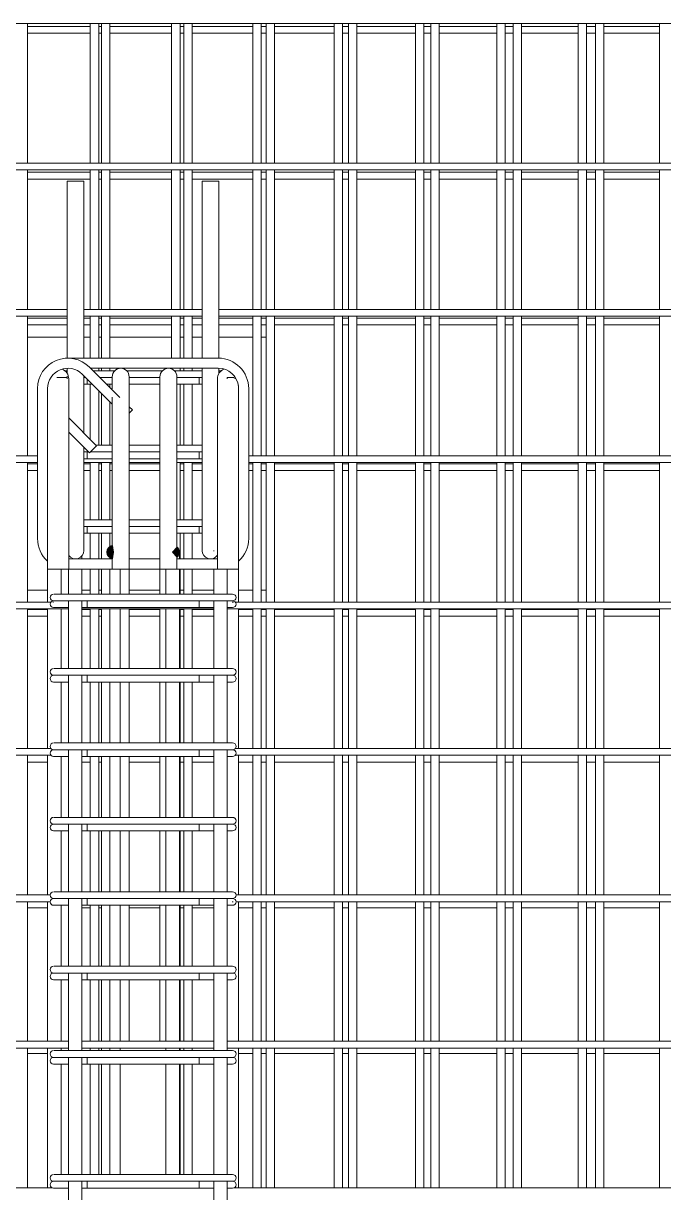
# Model space of a CAD drawing. Header units: millimetres. Extents: x 6744 to 22888, y -3063 to 10037.
# Drawn here: x 10723 to 11481, y 26 to 1412 of the extents above; entities that cross this region are included whole.
import ezdxf

# ---------------------------------------------------------------- set-up
doc = ezdxf.new("R2010")
doc.units = ezdxf.units.MM
doc.layers.add('S-BEAM', color=12, linetype='Continuous', lineweight=18)
doc.layers.add('S-RBAR', color=171, linetype='Continuous', lineweight=18)

msp = doc.modelspace()

# ---------------------------------------------------------------- hatches: boundary and pattern name
at = {"layer": 'S-RBAR'}
h = msp.add_hatch(color=256, dxfattribs=at)
edge = h.paths.add_edge_path()
edge.add_arc((10829.6414, 785), 8, 100.15789753, 180)
edge.add_line((10821.6414, 785), (10829.6414, 785))
edge.add_line((10829.6414, 785), (10828.23051, 792.8746))
for points in [[(10827.16927, 777.39155), (10828.14346, 777.70808), (10828.14346, 792.29192), (10827.16927, 792.60845), (10821.6414, 785)], [(10904.67397, 779.80661), (10906.18544, 780.29772), (10906.18544, 789.70228), (10904.67397, 790.19339)]]:
    msp.add_hatch(color=256, dxfattribs=at).paths.add_polyline_path(points)
h = msp.add_hatch(color=256, dxfattribs=at)
edge = h.paths.add_edge_path()
edge.add_arc((10899.71331, 785), 8, 311.83286747, 408.16713253)
edge.add_line((10905.04899, 790.96075), (10899.71331, 785))
edge.add_line((10899.71331, 785), (10905.04899, 779.03925))
h = msp.add_hatch(color=256, dxfattribs=at)
edge = h.paths.add_edge_path()
edge.add_arc((10829.6414, 785), 8, 180, 259.84210247)
edge.add_line((10828.23051, 777.1254), (10829.6414, 785))
edge.add_line((10829.6414, 785), (10821.6414, 785))

# ---------------------------------------------------------------- linework, layer by layer
at = {"layer": 'S-BEAM'}
for p, q in [((10727.84018, 1040), (10774.56745, 1040)), ((10794.56745, 1040), (10802.10097, 1040)), ((10812.10097, 1040), (10815.07791, 1040)), ((10825.38564, 1040), (10898.43713, 1040)), ((10908.43713, 1040), (10912.93109, 1040)), ((10922.93109, 1040), (10934.56745, 1040)), ((10954.56745, 1040), (10994.77329, 1040)), ((11004.77329, 1040), (11010.47655, 1040)), ((10751.5695, 740), (10727.84018, 740)), ((10802.10097, 740), (10792.22635, 740)), ((10815.07791, 740), (10812.10097, 740)), ((10884.67397, 740), (10848.14346, 740)), ((10912.93109, 740), (10908.43713, 740)), ((10948.44207, 740), (10922.93109, 740)), ((10994.77329, 740), (10977.78521, 740)), ((11010.47655, 740), (11004.77329, 740))]:
    msp.add_line(p, q, dxfattribs=at)
at = {"layer": 'S-RBAR'}
for p, q in [((10132.56745, 1411.9252), (12288.56745, 1411.9252)), ((10727.84018, 1246.36738), (10727.84018, 1411.9252)), ((10727.84018, 1408.23077), (10802.10097, 1408.23077)), ((10727.84018, 1400.23077), (10802.10097, 1400.23077)), ((10802.10097, 1246.36738), (10802.10097, 1411.9252)), ((10812.10097, 1246.36738), (10812.10097, 1411.9252)), ((10812.10097, 1408.23077), (10815.38564, 1408.23077)), ((10812.10097, 1400.23077), (10815.38564, 1400.23077)), ((10815.38564, 1246.36738), (10815.38564, 1411.9252)), ((10825.38564, 1246.36738), (10825.38564, 1411.9252)), ((10825.38564, 1408.23077), (10898.43713, 1408.23077)), ((10825.38564, 1400.23077), (10898.43713, 1400.23077)), ((10898.43713, 1246.36738), (10898.43713, 1411.9252)), ((10908.43713, 1246.36738), (10908.43713, 1411.9252)), ((10908.43713, 1408.23077), (10912.93109, 1408.23077)), ((10908.43713, 1400.23077), (10912.93109, 1400.23077)), ((10912.93109, 1246.36738), (10912.93109, 1411.9252)), ((10922.93109, 1246.36738), (10922.93109, 1411.9252)), ((10922.93109, 1408.23077), (10994.77329, 1408.23077)), ((10922.93109, 1400.23077), (10994.77329, 1400.23077)), ((10994.77329, 1246.36738), (10994.77329, 1411.9252)), ((11004.77329, 1246.36738), (11004.77329, 1411.9252)), ((11004.77329, 1408.23077), (11010.47655, 1408.23077)), ((11004.77329, 1400.23077), (11010.47655, 1400.23077)), ((11010.47655, 1246.36738), (11010.47655, 1411.9252)), ((11020.47655, 1246.36738), (11020.47655, 1411.9252)), ((11020.47655, 1408.23077), (11091.10945, 1408.23077)), ((11020.47655, 1400.23077), (11091.10945, 1400.23077)), ((11091.10945, 1246.36738), (11091.10945, 1411.9252)), ((11101.10945, 1246.36738), (11101.10945, 1411.9252)), ((11101.10945, 1408.23077), (11108.022, 1408.23077)), ((11101.10945, 1400.23077), (11108.022, 1400.23077)), ((11108.022, 1246.36738), (11108.022, 1411.9252)), ((11118.022, 1246.36738), (11118.022, 1411.9252)), ((11118.022, 1408.23077), (11187.44562, 1408.23077)), ((11118.022, 1400.23077), (11187.44562, 1400.23077)), ((11187.44562, 1246.36738), (11187.44562, 1411.9252)), ((11197.44562, 1246.36738), (11197.44562, 1411.9252)), ((11197.44562, 1408.23077), (11205.56745, 1408.23077)), ((11197.44562, 1400.23077), (11205.56745, 1400.23077)), ((11205.56745, 1246.36738), (11205.56745, 1411.9252)), ((11215.56745, 1246.36738), (11215.56745, 1411.9252)), ((11215.56745, 1408.23077), (11283.78178, 1408.23077)), ((11215.56745, 1400.23077), (11283.78178, 1400.23077)), ((11283.78178, 1246.36738), (11283.78178, 1411.9252)), ((11293.78178, 1246.36738), (11293.78178, 1411.9252)), ((11293.78178, 1408.23077), (11303.11291, 1408.23077)), ((11293.78178, 1400.23077), (11303.11291, 1400.23077)), ((11303.11291, 1246.36738), (11303.11291, 1411.9252)), ((11313.11291, 1246.36738), (11313.11291, 1411.9252)), ((11313.11291, 1408.23077), (11380.11794, 1408.23077)), ((11313.11291, 1400.23077), (11380.11794, 1400.23077)), ((11380.11794, 1246.36738), (11380.11794, 1411.9252)), ((11390.11794, 1246.36738), (11390.11794, 1411.9252)), ((11390.11794, 1408.23077), (11400.65836, 1408.23077)), ((11390.11794, 1400.23077), (11400.65836, 1400.23077)), ((11400.65836, 1246.36738), (11400.65836, 1411.9252)), ((11410.65836, 1246.36738), (11410.65836, 1411.9252)), ((11410.65836, 1408.23077), (11476.4541, 1408.23077)), ((11410.65836, 1400.23077), (11476.4541, 1400.23077)), ((11476.4541, 1246.36738), (11476.4541, 1411.9252)), ((10132.56745, 1246.36738), (12288.56745, 1246.36738)), ((10132.56745, 1238.36738), (12288.56745, 1238.36738)), ((10727.84018, 1072.80955), (10727.84018, 1238.36738)), ((10727.84018, 1235.40385), (10802.10097, 1235.40385)), ((10802.10097, 1072.80955), (10802.10097, 1238.36738)), ((10812.10097, 1072.80955), (10812.10097, 1238.36738)), ((10812.10097, 1235.40385), (10815.38564, 1235.40385)), ((10815.38564, 1072.80955), (10815.38564, 1238.36738)), ((10825.38564, 1072.80955), (10825.38564, 1238.36738)), ((10825.38564, 1235.40385), (10898.43713, 1235.40385)), ((10898.43713, 1072.80955), (10898.43713, 1238.36738)), ((10908.43713, 1072.80955), (10908.43713, 1238.36738)), ((10908.43713, 1235.40385), (10912.93109, 1235.40385)), ((10912.93109, 1072.80955), (10912.93109, 1238.36738)), ((10922.93109, 1072.80955), (10922.93109, 1238.36738)), ((10922.93109, 1235.40385), (10994.77329, 1235.40385)), ((10994.77329, 1072.80955), (10994.77329, 1238.36738)), ((11004.77329, 1072.80955), (11004.77329, 1238.36738)), ((11004.77329, 1235.40385), (11010.47655, 1235.40385)), ((11010.47655, 1072.80955), (11010.47655, 1238.36738)), ((11020.47655, 1072.80955), (11020.47655, 1238.36738)), ((11020.47655, 1235.40385), (11091.10945, 1235.40385)), ((11091.10945, 1072.80955), (11091.10945, 1238.36738)), ((11101.10945, 1072.80955), (11101.10945, 1238.36738)), ((11101.10945, 1235.40385), (11108.022, 1235.40385)), ((11108.022, 1072.80955), (11108.022, 1238.36738)), ((11118.022, 1072.80955), (11118.022, 1238.36738)), ((11118.022, 1235.40385), (11187.44562, 1235.40385)), ((11187.44562, 1072.80955), (11187.44562, 1238.36738)), ((11197.44562, 1072.80955), (11197.44562, 1238.36738)), ((11197.44562, 1235.40385), (11205.56745, 1235.40385)), ((11205.56745, 1072.80955), (11205.56745, 1238.36738)), ((11215.56745, 1072.80955), (11215.56745, 1238.36738)), ((11215.56745, 1235.40385), (11283.78178, 1235.40385)), ((11283.78178, 1072.80955), (11283.78178, 1238.36738)), ((11293.78178, 1072.80955), (11293.78178, 1238.36738)), ((11293.78178, 1235.40385), (11303.11291, 1235.40385)), ((11303.11291, 1072.80955), (11303.11291, 1238.36738)), ((11313.11291, 1072.80955), (11313.11291, 1238.36738)), ((11313.11291, 1235.40385), (11380.11794, 1235.40385)), ((11380.11794, 1072.80955), (11380.11794, 1238.36738)), ((11390.11794, 1072.80955), (11390.11794, 1238.36738)), ((11390.11794, 1235.40385), (11400.65836, 1235.40385)), ((11400.65836, 1072.80955), (11400.65836, 1238.36738)), ((11410.65836, 1072.80955), (11410.65836, 1238.36738)), ((11410.65836, 1235.40385), (11476.4541, 1235.40385)), ((11476.4541, 1072.80955), (11476.4541, 1238.36738)), ((10727.84018, 1227.40385), (10802.10097, 1227.40385)), ((10774.56745, 1225), (10774.56745, 1014.86808)), ((10774.56745, 1225), (10794.56745, 1225)), ((10794.56745, 1225), (10794.56745, 1015)), ((10812.10097, 1227.40385), (10815.38564, 1227.40385)), ((10825.38564, 1227.40385), (10898.43713, 1227.40385)), ((10908.43713, 1227.40385), (10912.93109, 1227.40385)), ((10922.93109, 1227.40385), (10994.77329, 1227.40385)), ((10934.56745, 1225), (10934.56745, 1015)), ((10934.56745, 1225), (10954.56745, 1225)), ((10954.56745, 1225), (10954.56745, 1014.89702)), ((11004.77329, 1227.40385), (11010.47655, 1227.40385)), ((11020.47655, 1227.40385), (11091.10945, 1227.40385)), ((11101.10945, 1227.40385), (11108.022, 1227.40385)), ((11118.022, 1227.40385), (11187.44562, 1227.40385)), ((11197.44562, 1227.40385), (11205.56745, 1227.40385)), ((11215.56745, 1227.40385), (11283.78178, 1227.40385)), ((11293.78178, 1227.40385), (11303.11291, 1227.40385)), ((11313.11291, 1227.40385), (11380.11794, 1227.40385)), ((11390.11794, 1227.40385), (11400.65836, 1227.40385)), ((11410.65836, 1227.40385), (11476.4541, 1227.40385)), ((10132.56745, 1072.80955), (10774.56745, 1072.80955)), ((10794.56745, 1072.80955), (10934.56745, 1072.80955)), ((10954.56745, 1072.80955), (12288.56745, 1072.80955)), ((10132.56745, 1064.80955), (10774.56745, 1064.80955)), ((10727.84018, 899.25173), (10727.84018, 1064.80955)), ((10727.84018, 1062.57692), (10774.56745, 1062.57692)), ((10727.84018, 1054.57692), (10774.56745, 1054.57692)), ((10794.56745, 1064.80955), (10934.56745, 1064.80955)), ((10794.56745, 1062.57692), (10802.10097, 1062.57692)), ((10794.56745, 1054.57692), (10802.10097, 1054.57692)), ((10802.10097, 1015), (10802.10097, 1064.80955)), ((10812.10097, 1015), (10812.10097, 1064.80955)), ((10812.10097, 1062.57692), (10815.07791, 1062.57692)), ((10812.10097, 1054.57692), (10815.07791, 1054.57692)), ((10815.38564, 1015), (10815.38564, 1064.80955)), ((10825.38564, 1015), (10825.38564, 1064.80955)), ((10825.38564, 1062.57692), (10898.43713, 1062.57692)), ((10825.38564, 1054.57692), (10898.43713, 1054.57692)), ((10898.43713, 1015), (10898.43713, 1064.80955)), ((10908.43713, 1015), (10908.43713, 1064.80955)), ((10908.43713, 1062.57692), (10912.93109, 1062.57692)), ((10908.43713, 1054.57692), (10912.93109, 1054.57692)), ((10912.93109, 1015), (10912.93109, 1064.80955)), ((10922.93109, 1015), (10922.93109, 1064.80955)), ((10922.93109, 1062.57692), (10934.56745, 1062.57692)), ((10922.93109, 1054.57692), (10934.56745, 1054.57692)), ((10954.56745, 1064.80955), (12288.56745, 1064.80955)), ((10954.56745, 1062.57692), (10994.77329, 1062.57692)), ((10954.56745, 1054.57692), (10994.77329, 1054.57692)), ((10994.77329, 899.25173), (10994.77329, 1064.80955)), ((11004.77329, 899.25173), (11004.77329, 1064.80955)), ((11004.77329, 1062.57692), (11010.47655, 1062.57692)), ((11004.77329, 1054.57692), (11010.47655, 1054.57692)), ((11010.47655, 899.25173), (11010.47655, 1064.80955)), ((11020.47655, 899.25173), (11020.47655, 1064.80955)), ((11020.47655, 1062.57692), (11091.10945, 1062.57692)), ((11020.47655, 1054.57692), (11091.10945, 1054.57692)), ((11091.10945, 899.25173), (11091.10945, 1064.80955)), ((11101.10945, 899.25173), (11101.10945, 1064.80955)), ((11101.10945, 1062.57692), (11108.022, 1062.57692)), ((11101.10945, 1054.57692), (11108.022, 1054.57692)), ((11108.022, 899.25173), (11108.022, 1064.80955)), ((11118.022, 899.25173), (11118.022, 1064.80955)), ((11118.022, 1062.57692), (11187.44562, 1062.57692)), ((11118.022, 1054.57692), (11187.44562, 1054.57692)), ((11187.44562, 899.25173), (11187.44562, 1064.80955)), ((11197.44562, 899.25173), (11197.44562, 1064.80955)), ((11197.44562, 1062.57692), (11205.56745, 1062.57692)), ((11197.44562, 1054.57692), (11205.56745, 1054.57692)), ((11205.56745, 899.25173), (11205.56745, 1064.80955)), ((11215.56745, 899.25173), (11215.56745, 1064.80955)), ((11215.56745, 1062.57692), (11283.78178, 1062.57692)), ((11215.56745, 1054.57692), (11283.78178, 1054.57692)), ((11283.78178, 899.25173), (11283.78178, 1064.80955)), ((11293.78178, 899.25173), (11293.78178, 1064.80955)), ((11293.78178, 1062.57692), (11303.11291, 1062.57692)), ((11293.78178, 1054.57692), (11303.11291, 1054.57692)), ((11303.11291, 899.25173), (11303.11291, 1064.80955)), ((11313.11291, 899.25173), (11313.11291, 1064.80955)), ((11313.11291, 1062.57692), (11380.11794, 1062.57692)), ((11313.11291, 1054.57692), (11380.11794, 1054.57692)), ((11380.11794, 899.25173), (11380.11794, 1064.80955)), ((11390.11794, 899.25173), (11390.11794, 1064.80955)), ((11390.11794, 1062.57692), (11400.65836, 1062.57692)), ((11390.11794, 1054.57692), (11400.65836, 1054.57692)), ((11400.65836, 899.25173), (11400.65836, 1064.80955)), ((11410.65836, 899.25173), (11410.65836, 1064.80955)), ((11410.65836, 1062.57692), (11476.4541, 1062.57692)), ((11410.65836, 1054.57692), (11476.4541, 1054.57692)), ((11476.4541, 899.25173), (11476.4541, 1064.80955)), ((10953.78521, 1015), (10775.5695, 1015)), ((10772.00023, 1000), (10774.49151, 1000)), ((10774.56745, 1002.29386), (10774.56745, 997.00119)), ((10837.08015, 968.40104), (10801.02534, 1004.45584)), ((10953.78521, 1003), (10802.48119, 1003)), ((10831.01786, 1000), (10805.48119, 1000)), ((10812.10097, 1000), (10812.10097, 1003)), ((10815.38564, 1000), (10815.38564, 1003)), ((10825.38564, 1000), (10825.38564, 1003)), ((10887.54837, 1000), (10845.26906, 1000)), ((10898.43713, 1002.29386), (10898.43713, 1003)), ((10934.56745, 1000), (10901.79957, 1000)), ((10908.43713, 1000), (10908.43713, 1003)), ((10912.93109, 1000), (10912.93109, 1003)), ((10922.93109, 1000), (10922.93109, 1003)), ((10934.56745, 1003), (10934.56745, 867)), ((10954.56745, 1002.89702), (10954.56745, 996.83253)), ((10954.9554, 1000), (10957.87282, 1000)), ((10762.60197, 992), (10763.30089, 992)), ((10763.19598, 992), (10765.77673, 992)), ((10765.6517, 992), (10774.40917, 992)), ((10774.56745, 993.52774), (10774.56745, 990.5)), ((10776.5695, 990.5), (10776.5695, 928)), ((10828.14346, 960.36716), (10792.54006, 995.97056)), ((10794.56745, 993.94317), (10794.56745, 926.06092)), ((10796.51062, 992), (10794.56745, 992)), ((10798.36849, 990.14214), (10798.36849, 984)), ((10828.14346, 992), (10813.48119, 992)), ((10828.14346, 993), (10828.14346, 978.59622)), ((10848.14346, 993), (10848.14346, 913)), ((10884.67397, 992), (10848.14346, 992)), ((10884.67397, 993), (10884.67397, 913)), ((10904.67397, 993), (10904.67397, 913)), ((10934.56745, 992), (10904.67397, 992)), ((10930.98622, 992), (10930.98622, 984)), ((10952.78521, 990.5), (10952.78521, 928)), ((10964.32743, 992), (10970.78521, 992)), ((10964.44207, 990.5), (10964.44207, 992)), ((10739.5695, 979), (10739.5695, 801)), ((10751.5695, 979), (10751.5695, 973.42732)), ((10751.5695, 973.74524), (10751.5695, 928)), ((10798.36849, 984), (10794.56745, 984)), ((10798.36849, 984), (10804.51062, 984)), ((10802.10097, 918.5274), (10802.10097, 984)), ((10812.10097, 911.75), (10812.10097, 976.40965)), ((10815.38564, 911.75), (10815.38564, 973.12499)), ((10821.48119, 984), (10828.14346, 984)), ((10825.38564, 980.09555), (10825.38564, 984)), ((10848.14346, 984), (10884.67397, 984)), ((10904.67397, 984), (10930.98622, 984)), ((10908.43713, 911.75), (10908.43713, 984)), ((10912.93109, 911.75), (10912.93109, 984)), ((10922.93109, 911.75), (10922.93109, 984)), ((10934.56745, 984), (10930.98622, 984)), ((10977.78521, 982.42697), (10977.78521, 928)), ((10989.78521, 801), (10989.78521, 979)), ((10825.38564, 911.75), (10825.38564, 963.12499)), ((10828.14346, 968.56048), (10828.14346, 913)), ((10851.93703, 953.54416), (10848.14346, 957.33773)), ((10776.5695, 944.05887), (10809.51062, 911.11775)), ((10851.93703, 953.54416), (10848.14346, 949.75059)), ((10751.5695, 765), (10751.5695, 928)), ((10776.5695, 765), (10776.5695, 928)), ((10776.5695, 927.08831), (10801.02534, 902.63247)), ((10952.78521, 765), (10952.78521, 928)), ((10977.78521, 765), (10977.78521, 928)), ((10794.56745, 909.09035), (10794.56745, 867)), ((10799.90781, 903.75), (10794.56745, 903.75)), ((10798.36849, 903.75), (10798.36849, 895.75)), ((10801.02534, 902.63247), (10809.51062, 911.11775)), ((10828.14346, 903.75), (10802.14287, 903.75)), ((10828.14346, 911.75), (10808.87837, 911.75)), ((10828.14346, 765), (10828.14346, 913)), ((10848.14346, 765), (10848.14346, 913)), ((10884.67397, 911.75), (10848.14346, 911.75)), ((10884.67397, 903.75), (10848.14346, 903.75)), ((10884.67397, 765), (10884.67397, 913)), ((10904.67397, 765), (10904.67397, 913)), ((10934.56745, 911.75), (10904.67397, 911.75)), ((10934.56745, 903.75), (10904.67397, 903.75)), ((10930.98622, 903.75), (10930.98622, 895.75)), ((10132.56745, 899.25173), (10739.5695, 899.25173)), ((10132.56745, 891.25173), (10739.5695, 891.25173)), ((10727.84018, 725.6939), (10727.84018, 891.25173)), ((10727.84018, 889.75), (10739.5695, 889.75)), ((10798.36849, 895.75), (10794.56745, 895.75)), ((10794.56745, 891.25173), (10828.14346, 891.25173)), ((10794.56745, 889.75), (10802.10097, 889.75)), ((10798.36849, 895.75), (10828.14346, 895.75)), ((10802.10097, 823.5), (10802.10097, 891.25173)), ((10812.10097, 823.5), (10812.10097, 891.25173)), ((10812.10097, 889.75), (10815.07791, 889.75)), ((10815.38564, 823.5), (10815.38564, 891.25173)), ((10825.38564, 823.5), (10825.38564, 891.25173)), ((10825.38564, 889.75), (10828.14346, 889.75)), ((10848.14346, 895.75), (10884.67397, 895.75)), ((10848.14346, 891.25173), (10884.67397, 891.25173)), ((10848.14346, 889.75), (10884.67397, 889.75)), ((10904.67397, 895.75), (10930.98622, 895.75)), ((10904.67397, 891.25173), (10934.56745, 891.25173)), ((10908.43713, 823.5), (10908.43713, 891.25173)), ((10908.43713, 889.75), (10912.93109, 889.75)), ((10912.93109, 823.5), (10912.93109, 891.25173)), ((10922.93109, 823.5), (10922.93109, 891.25173)), ((10922.93109, 889.75), (10934.56745, 889.75)), ((10934.56745, 895.75), (10930.98622, 895.75)), ((10989.78521, 899.25173), (12288.56745, 899.25173)), ((10989.78521, 891.25173), (12288.56745, 891.25173)), ((10989.78521, 889.75), (10994.77329, 889.75)), ((10994.77329, 725.6939), (10994.77329, 891.25173)), ((11004.77329, 725.6939), (11004.77329, 891.25173)), ((11004.77329, 889.75), (11010.47655, 889.75)), ((11010.47655, 725.6939), (11010.47655, 891.25173)), ((11020.47655, 725.6939), (11020.47655, 891.25173)), ((11020.47655, 889.75), (11091.10945, 889.75)), ((11091.10945, 725.6939), (11091.10945, 891.25173)), ((11101.10945, 725.6939), (11101.10945, 891.25173)), ((11101.10945, 889.75), (11108.022, 889.75)), ((11108.022, 725.6939), (11108.022, 891.25173)), ((11118.022, 725.6939), (11118.022, 891.25173)), ((11118.022, 889.75), (11187.44562, 889.75)), ((11187.44562, 725.6939), (11187.44562, 891.25173)), ((11197.44562, 725.6939), (11197.44562, 891.25173)), ((11197.44562, 889.75), (11205.56745, 889.75)), ((11205.56745, 725.6939), (11205.56745, 891.25173)), ((11215.56745, 725.6939), (11215.56745, 891.25173)), ((11215.56745, 889.75), (11283.78178, 889.75)), ((11283.78178, 725.6939), (11283.78178, 891.25173)), ((11293.78178, 725.6939), (11293.78178, 891.25173)), ((11293.78178, 889.75), (11303.11291, 889.75)), ((11303.11291, 725.6939), (11303.11291, 891.25173)), ((11313.11291, 725.6939), (11313.11291, 891.25173)), ((11313.11291, 889.75), (11380.11794, 889.75)), ((11380.11794, 725.6939), (11380.11794, 891.25173)), ((11390.11794, 725.6939), (11390.11794, 891.25173)), ((11390.11794, 889.75), (11400.65836, 889.75)), ((11400.65836, 725.6939), (11400.65836, 891.25173)), ((11410.65836, 725.6939), (11410.65836, 891.25173)), ((11410.65836, 889.75), (11476.4541, 889.75)), ((11476.4541, 725.6939), (11476.4541, 891.25173)), ((10727.84018, 881.75), (10739.5695, 881.75)), ((10794.56745, 881.75), (10802.10097, 881.75)), ((10812.10097, 881.75), (10815.07791, 881.75)), ((10825.38564, 881.75), (10828.14346, 881.75)), ((10848.14346, 881.75), (10884.67397, 881.75)), ((10908.43713, 881.75), (10912.93109, 881.75)), ((10922.93109, 881.75), (10934.56745, 881.75)), ((10989.78521, 881.75), (10994.77329, 881.75)), ((11004.77329, 881.75), (11010.47655, 881.75)), ((11020.47655, 881.75), (11091.10945, 881.75)), ((11101.10945, 881.75), (11108.022, 881.75)), ((11118.022, 881.75), (11187.44562, 881.75)), ((11197.44562, 881.75), (11205.56745, 881.75)), ((11215.56745, 881.75), (11283.78178, 881.75)), ((11293.78178, 881.75), (11303.11291, 881.75)), ((11313.11291, 881.75), (11380.11794, 881.75)), ((11390.11794, 881.75), (11400.65836, 881.75)), ((11410.65836, 881.75), (11476.4541, 881.75)), ((10794.56745, 787), (10794.56745, 867)), ((10934.56745, 787), (10934.56745, 867)), ((10828.14346, 823.5), (10794.56745, 823.5)), ((10884.67397, 823.5), (10848.14346, 823.5)), ((10934.56745, 823.5), (10904.67397, 823.5)), ((10828.14346, 815.5), (10794.56745, 815.5)), ((10798.36849, 807.5), (10794.56745, 807.5)), ((10798.36849, 815.5), (10798.36849, 807.5)), ((10798.36849, 807.5), (10828.14346, 807.5)), ((10802.10097, 777), (10802.10097, 807.5)), ((10812.10097, 777), (10812.10097, 807.5)), ((10815.38564, 777), (10815.38564, 807.5)), ((10825.38564, 777), (10825.38564, 807.5)), ((10884.67397, 815.5), (10848.14346, 815.5)), ((10848.14346, 807.5), (10884.67397, 807.5)), ((10934.56745, 815.5), (10904.67397, 815.5)), ((10904.67397, 807.5), (10930.98622, 807.5)), ((10908.43713, 777), (10908.43713, 807.5)), ((10912.93109, 777), (10912.93109, 807.5)), ((10922.93109, 777), (10922.93109, 807.5)), ((10930.98622, 815.5), (10930.98622, 807.5)), ((10934.56745, 807.5), (10930.98622, 807.5)), ((10827.16927, 792.60845), (10821.6414, 785)), ((10828.14346, 792.29192), (10827.16927, 792.60845)), ((10828.14346, 777.70808), (10828.14346, 792.29192)), ((10829.6414, 785), (10828.23051, 792.8746)), ((10905.04899, 790.96075), (10899.71331, 785)), ((10776.5695, 777), (10828.14346, 777)), ((10792.22635, 777), (10792.22635, 780.69501)), ((10821.6414, 785), (10827.16927, 777.39155)), ((10829.6414, 785), (10821.6414, 785)), ((10821.6414, 785), (10829.6414, 785)), ((10827.16927, 777.39155), (10828.14346, 777.70808)), ((10828.23051, 777.1254), (10829.6414, 785)), ((10848.14346, 777), (10884.67397, 777)), ((10899.71331, 785), (10905.04899, 779.03925)), ((10906.18544, 789.70228), (10904.67397, 790.19339)), ((10904.67397, 790.19339), (10904.67397, 779.80661)), ((10904.67397, 779.80661), (10906.18544, 780.29772)), ((10904.67397, 777), (10952.78521, 777)), ((10906.18544, 780.29772), (10906.18544, 789.70228)), ((10907.71331, 785), (10907.71331, 777.60044)), ((10948.44207, 786.19358), (10948.44207, 787)), ((10948.44207, 777), (10948.44207, 777.87359)), ((10776.5695, 765), (10751.5695, 765)), ((10751.5695, 765), (10751.5695, 745)), ((10767.5695, 765), (10767.5695, 745)), ((10776.22635, 735.25), (10776.22635, 765)), ((10776.5695, 765), (10828.14346, 765)), ((10792.22635, 735.25), (10792.22635, 765)), ((10802.10097, 735.25), (10802.10097, 765)), ((10812.10097, 735.25), (10812.10097, 765)), ((10815.38564, 735.25), (10815.38564, 765)), ((10825.38564, 735.25), (10825.38564, 765)), ((10848.14346, 765), (10828.14346, 765)), ((10837.6414, 765), (10837.6414, 745)), ((10848.14346, 765), (10848.14346, 735.25)), ((10848.14346, 765), (10884.67397, 765)), ((10904.67397, 765), (10884.67397, 765)), ((10884.67397, 765), (10884.67397, 735.25)), ((10891.71331, 765), (10891.71331, 745)), ((10904.67397, 765), (10952.78521, 765)), ((10907.71331, 765), (10907.71331, 745)), ((10908.43713, 735.25), (10908.43713, 765)), ((10912.93109, 735.25), (10912.93109, 765)), ((10922.93109, 735.25), (10922.93109, 765)), ((10948.44207, 735.25), (10948.44207, 765)), ((10977.78521, 765), (10952.78521, 765)), ((10964.44207, 735.25), (10964.44207, 765)), ((10977.78521, 765), (10977.78521, 745)), ((10751.5695, 745), (10751.5695, 725.6939)), ((10758.5695, 735.25), (10758.65293, 735.25)), ((10759.25098, 735.25), (10764.42736, 735.25)), ((10764.42736, 735.25), (10778.5695, 735.25)), ((10767.5695, 745), (10767.5695, 735.25)), ((10950.78521, 735.25), (10778.5695, 735.25)), ((10837.6414, 745), (10837.6414, 735.25)), ((10891.71331, 745), (10891.71331, 735.25)), ((10907.71331, 745), (10907.71331, 735.25)), ((10950.78521, 735.25), (10970.78521, 735.25)), ((10977.78521, 745), (10977.78521, 725.6939)), ((10132.56745, 725.6939), (10755.78667, 725.6939)), ((10757.72114, 725.6939), (10758.5695, 725.6939)), ((10758.5695, 727.25), (10763.30089, 727.25)), ((10763.19598, 727.25), (10765.77673, 727.25)), ((10765.6517, 727.25), (10778.5695, 727.25)), ((10776.22635, 647), (10776.22635, 727.25)), ((10950.78521, 727.25), (10778.5695, 727.25)), ((10792.22635, 647), (10792.22635, 727.25)), ((10798.36849, 727.25), (10798.36849, 719.25)), ((10930.98622, 727.25), (10930.98622, 719.25)), ((10948.44207, 647), (10948.44207, 727.25)), ((10950.78521, 727.25), (10970.78521, 727.25)), ((10964.44207, 647), (10964.44207, 727.25)), ((10970.23629, 725.6939), (10971.63357, 725.6939)), ((10973.56804, 725.6939), (12288.56745, 725.6939)), ((10132.56745, 717.6939), (10776.22635, 717.6939)), ((10727.84018, 552.13608), (10727.84018, 717.6939)), ((10727.84018, 716.92308), (10751.5695, 716.92308)), ((10727.84018, 708.92308), (10751.5695, 708.92308)), ((10751.5695, 717.6939), (10751.5695, 552.13608)), ((10758.5695, 719.25), (10764.42736, 719.25)), ((10776.22635, 719.25), (10764.42736, 719.25)), ((10767.5695, 717.6939), (10767.5695, 647)), ((10798.36849, 719.25), (10792.22635, 719.25)), ((10792.22635, 717.6939), (10948.44207, 717.6939)), ((10792.22635, 716.92308), (10802.10097, 716.92308)), ((10792.22635, 708.92308), (10802.10097, 708.92308)), ((10798.36849, 719.25), (10930.98622, 719.25)), ((10802.10097, 647), (10802.10097, 717.6939)), ((10812.10097, 647), (10812.10097, 717.6939)), ((10812.10097, 716.92308), (10815.07791, 716.92308)), ((10812.10097, 708.92308), (10815.07791, 708.92308)), ((10815.38564, 647), (10815.38564, 717.6939)), ((10825.38564, 647), (10825.38564, 717.6939)), ((10837.6414, 717.6939), (10837.6414, 647)), ((10848.14346, 717.6939), (10848.14346, 647)), ((10848.14346, 716.92308), (10884.67397, 716.92308)), ((10848.14346, 708.92308), (10884.67397, 708.92308)), ((10884.67397, 717.6939), (10884.67397, 647)), ((10891.71331, 717.6939), (10891.71331, 647)), ((10907.71331, 717.6939), (10907.71331, 647)), ((10908.43713, 647), (10908.43713, 717.6939)), ((10908.43713, 716.92308), (10912.93109, 716.92308)), ((10908.43713, 708.92308), (10912.93109, 708.92308)), ((10912.93109, 647), (10912.93109, 717.6939)), ((10922.93109, 647), (10922.93109, 717.6939)), ((10922.93109, 716.92308), (10948.44207, 716.92308)), ((10922.93109, 708.92308), (10948.44207, 708.92308)), ((10948.44207, 719.25), (10930.98622, 719.25)), ((10964.44207, 717.6939), (12288.56745, 717.6939)), ((10964.92735, 719.25), (10970.78521, 719.25)), ((10977.78521, 717.6939), (10977.78521, 552.13608)), ((10977.78521, 716.92308), (10994.77329, 716.92308)), ((10977.78521, 708.92308), (10994.77329, 708.92308)), ((10994.77329, 552.13608), (10994.77329, 717.6939)), ((11004.77329, 552.13608), (11004.77329, 717.6939)), ((11004.77329, 716.92308), (11010.47655, 716.92308)), ((11004.77329, 708.92308), (11010.47655, 708.92308)), ((11010.47655, 552.13608), (11010.47655, 717.6939)), ((11020.47655, 552.13608), (11020.47655, 717.6939)), ((11020.47655, 716.92308), (11091.10945, 716.92308)), ((11020.47655, 708.92308), (11091.10945, 708.92308)), ((11091.10945, 552.13608), (11091.10945, 717.6939)), ((11101.10945, 552.13608), (11101.10945, 717.6939)), ((11101.10945, 716.92308), (11108.022, 716.92308)), ((11101.10945, 708.92308), (11108.022, 708.92308)), ((11108.022, 552.13608), (11108.022, 717.6939)), ((11118.022, 552.13608), (11118.022, 717.6939)), ((11118.022, 716.92308), (11187.44562, 716.92308)), ((11118.022, 708.92308), (11187.44562, 708.92308)), ((11187.44562, 552.13608), (11187.44562, 717.6939)), ((11197.44562, 552.13608), (11197.44562, 717.6939)), ((11197.44562, 716.92308), (11205.56745, 716.92308)), ((11197.44562, 708.92308), (11205.56745, 708.92308)), ((11205.56745, 552.13608), (11205.56745, 717.6939)), ((11215.56745, 552.13608), (11215.56745, 717.6939)), ((11215.56745, 716.92308), (11283.78178, 716.92308)), ((11215.56745, 708.92308), (11283.78178, 708.92308)), ((11283.78178, 552.13608), (11283.78178, 717.6939)), ((11293.78178, 552.13608), (11293.78178, 717.6939)), ((11293.78178, 716.92308), (11303.11291, 716.92308)), ((11293.78178, 708.92308), (11303.11291, 708.92308)), ((11303.11291, 552.13608), (11303.11291, 717.6939)), ((11313.11291, 552.13608), (11313.11291, 717.6939)), ((11313.11291, 716.92308), (11380.11794, 716.92308)), ((11313.11291, 708.92308), (11380.11794, 708.92308)), ((11380.11794, 552.13608), (11380.11794, 717.6939)), ((11390.11794, 552.13608), (11390.11794, 717.6939)), ((11390.11794, 716.92308), (11400.65836, 716.92308)), ((11390.11794, 708.92308), (11400.65836, 708.92308)), ((11400.65836, 552.13608), (11400.65836, 717.6939)), ((11410.65836, 552.13608), (11410.65836, 717.6939)), ((11410.65836, 716.92308), (11476.4541, 716.92308)), ((11410.65836, 708.92308), (11476.4541, 708.92308)), ((11476.4541, 552.13608), (11476.4541, 717.6939)), ((10758.5695, 647), (10758.65293, 647)), ((10758.5695, 639), (10763.30089, 639)), ((10759.25098, 647), (10764.42736, 647)), ((10763.19598, 639), (10765.77673, 639)), ((10764.42736, 647), (10778.5695, 647)), ((10765.6517, 639), (10778.5695, 639)), ((10776.22635, 558.75), (10776.22635, 639)), ((10950.78521, 647), (10778.5695, 647)), ((10950.78521, 639), (10778.5695, 639)), ((10792.22635, 558.75), (10792.22635, 639)), ((10798.36849, 639), (10798.36849, 631)), ((10930.98622, 639), (10930.98622, 631)), ((10948.44207, 558.75), (10948.44207, 639)), ((10950.78521, 647), (10970.78521, 647)), ((10950.78521, 639), (10970.78521, 639)), ((10964.44207, 558.75), (10964.44207, 639)), ((10758.5695, 631), (10764.42736, 631)), ((10776.22635, 631), (10764.42736, 631)), ((10767.5695, 631), (10767.5695, 558.75)), ((10798.36849, 631), (10792.22635, 631)), ((10798.36849, 631), (10930.98622, 631)), ((10802.10097, 558.75), (10802.10097, 631)), ((10812.10097, 558.75), (10812.10097, 631)), ((10815.38564, 558.75), (10815.38564, 631)), ((10825.38564, 558.75), (10825.38564, 631)), ((10837.6414, 631), (10837.6414, 558.75)), ((10848.14346, 631), (10848.14346, 558.75)), ((10884.67397, 631), (10884.67397, 558.75)), ((10891.71331, 631), (10891.71331, 558.75)), ((10907.71331, 631), (10907.71331, 558.75)), ((10908.43713, 558.75), (10908.43713, 631)), ((10912.93109, 558.75), (10912.93109, 631)), ((10922.93109, 558.75), (10922.93109, 631)), ((10948.44207, 631), (10930.98622, 631)), ((10964.92735, 631), (10970.78521, 631)), ((10758.5695, 558.75), (10758.65293, 558.75)), ((10759.25098, 558.75), (10764.42736, 558.75)), ((10764.42736, 558.75), (10778.5695, 558.75)), ((10950.78521, 558.75), (10778.5695, 558.75)), ((10950.78521, 558.75), (10970.78521, 558.75)), ((10132.56745, 552.13608), (10755.91713, 552.13608)), ((10132.56745, 544.13608), (10755.91713, 544.13608)), ((10727.84018, 378.57825), (10727.84018, 544.13608)), ((10751.5695, 544.13608), (10751.5695, 378.57825)), ((10758.5695, 550.75), (10763.30089, 550.75)), ((10758.5695, 542.75), (10764.42736, 542.75)), ((10763.19598, 550.75), (10765.77673, 550.75)), ((10776.22635, 542.75), (10764.42736, 542.75)), ((10765.6517, 550.75), (10778.5695, 550.75)), ((10767.5695, 542.75), (10767.5695, 470.5)), ((10776.22635, 470.5), (10776.22635, 550.75)), ((10950.78521, 550.75), (10778.5695, 550.75)), ((10792.22635, 470.5), (10792.22635, 550.75)), ((10798.36849, 542.75), (10792.22635, 542.75)), ((10798.36849, 550.75), (10798.36849, 542.75)), ((10798.36849, 542.75), (10930.98622, 542.75)), ((10802.10097, 470.5), (10802.10097, 542.75)), ((10812.10097, 470.5), (10812.10097, 542.75)), ((10815.38564, 470.5), (10815.38564, 542.75)), ((10825.38564, 470.5), (10825.38564, 542.75)), ((10837.6414, 542.75), (10837.6414, 470.5)), ((10848.14346, 542.75), (10848.14346, 470.5)), ((10884.67397, 542.75), (10884.67397, 470.5)), ((10891.71331, 542.75), (10891.71331, 470.5)), ((10907.71331, 542.75), (10907.71331, 470.5)), ((10908.43713, 470.5), (10908.43713, 542.75)), ((10912.93109, 470.5), (10912.93109, 542.75)), ((10922.93109, 470.5), (10922.93109, 542.75)), ((10930.98622, 550.75), (10930.98622, 542.75)), ((10948.44207, 542.75), (10930.98622, 542.75)), ((10948.44207, 470.5), (10948.44207, 550.75)), ((10950.78521, 550.75), (10970.78521, 550.75)), ((10964.44207, 470.5), (10964.44207, 550.75)), ((10964.92735, 542.75), (10970.78521, 542.75)), ((10973.43758, 552.13608), (12288.56745, 552.13608)), ((10973.43758, 544.13608), (12288.56745, 544.13608)), ((10977.78521, 544.13608), (10977.78521, 378.57825)), ((10994.77329, 378.57825), (10994.77329, 544.13608)), ((11004.77329, 378.57825), (11004.77329, 544.13608)), ((11010.47655, 378.57825), (11010.47655, 544.13608)), ((11020.47655, 378.57825), (11020.47655, 544.13608)), ((11091.10945, 378.57825), (11091.10945, 544.13608)), ((11101.10945, 378.57825), (11101.10945, 544.13608)), ((11108.022, 378.57825), (11108.022, 544.13608)), ((11118.022, 378.57825), (11118.022, 544.13608)), ((11187.44562, 378.57825), (11187.44562, 544.13608)), ((11197.44562, 378.57825), (11197.44562, 544.13608)), ((11205.56745, 378.57825), (11205.56745, 544.13608)), ((11215.56745, 378.57825), (11215.56745, 544.13608)), ((11283.78178, 378.57825), (11283.78178, 544.13608)), ((11293.78178, 378.57825), (11293.78178, 544.13608)), ((11303.11291, 378.57825), (11303.11291, 544.13608)), ((11313.11291, 378.57825), (11313.11291, 544.13608)), ((11380.11794, 378.57825), (11380.11794, 544.13608)), ((11390.11794, 378.57825), (11390.11794, 544.13608)), ((11400.65836, 378.57825), (11400.65836, 544.13608)), ((11410.65836, 378.57825), (11410.65836, 544.13608)), ((11476.4541, 378.57825), (11476.4541, 544.13608)), ((10727.84018, 536.09615), (10751.5695, 536.09615)), ((10792.22635, 536.09615), (10802.10097, 536.09615)), ((10812.10097, 536.09615), (10815.07791, 536.09615)), ((10848.14346, 536.09615), (10884.67397, 536.09615)), ((10908.43713, 536.09615), (10912.93109, 536.09615)), ((10922.93109, 536.09615), (10948.44207, 536.09615)), ((10977.78521, 536.09615), (10994.77329, 536.09615)), ((11004.77329, 536.09615), (11010.47655, 536.09615)), ((11020.47655, 536.09615), (11091.10945, 536.09615)), ((11101.10945, 536.09615), (11108.022, 536.09615)), ((11118.022, 536.09615), (11187.44562, 536.09615)), ((11197.44562, 536.09615), (11205.56745, 536.09615)), ((11215.56745, 536.09615), (11283.78178, 536.09615)), ((11293.78178, 536.09615), (11303.11291, 536.09615)), ((11313.11291, 536.09615), (11380.11794, 536.09615)), ((11390.11794, 536.09615), (11400.65836, 536.09615)), ((11410.65836, 536.09615), (11476.4541, 536.09615)), ((10758.5695, 470.5), (10758.65293, 470.5)), ((10758.5695, 462.5), (10763.30089, 462.5)), ((10759.25098, 470.5), (10764.42736, 470.5)), ((10763.19598, 462.5), (10765.77673, 462.5)), ((10764.42736, 470.5), (10778.5695, 470.5)), ((10765.6517, 462.5), (10778.5695, 462.5)), ((10776.22635, 382.25), (10776.22635, 462.5)), ((10950.78521, 470.5), (10778.5695, 470.5)), ((10950.78521, 462.5), (10778.5695, 462.5)), ((10792.22635, 382.25), (10792.22635, 462.5)), ((10798.36849, 462.5), (10798.36849, 454.5)), ((10930.98622, 462.5), (10930.98622, 454.5)), ((10948.44207, 382.25), (10948.44207, 462.5)), ((10950.78521, 470.5), (10970.78521, 470.5)), ((10950.78521, 462.5), (10970.78521, 462.5)), ((10964.44207, 382.25), (10964.44207, 462.5)), ((10758.5695, 454.5), (10764.42736, 454.5)), ((10776.22635, 454.5), (10764.42736, 454.5)), ((10767.5695, 454.5), (10767.5695, 382.25)), ((10798.36849, 454.5), (10792.22635, 454.5)), ((10798.36849, 454.5), (10930.98622, 454.5)), ((10802.10097, 382.25), (10802.10097, 454.5)), ((10812.10097, 382.25), (10812.10097, 454.5)), ((10815.38564, 382.25), (10815.38564, 454.5)), ((10825.38564, 382.25), (10825.38564, 454.5)), ((10837.6414, 454.5), (10837.6414, 382.25)), ((10848.14346, 454.5), (10848.14346, 382.25)), ((10884.67397, 454.5), (10884.67397, 382.25)), ((10891.71331, 454.5), (10891.71331, 382.25)), ((10907.71331, 454.5), (10907.71331, 382.25)), ((10908.43713, 382.25), (10908.43713, 454.5)), ((10912.93109, 382.25), (10912.93109, 454.5)), ((10922.93109, 382.25), (10922.93109, 454.5)), ((10948.44207, 454.5), (10930.98622, 454.5)), ((10964.92735, 454.5), (10970.78521, 454.5)), ((10132.56745, 378.57825), (10754.61271, 378.57825)), ((10758.5695, 382.25), (10758.65293, 382.25)), ((10759.25098, 382.25), (10764.42736, 382.25)), ((10764.42736, 382.25), (10778.5695, 382.25)), ((10950.78521, 382.25), (10778.5695, 382.25)), ((10950.78521, 382.25), (10970.78521, 382.25)), ((10974.9049, 378.57825), (12288.56745, 378.57825)), ((10132.56745, 370.57825), (10754.61271, 370.57825)), ((10727.84018, 205.02043), (10727.84018, 370.57825)), ((10727.84018, 363.26923), (10751.5695, 363.26923)), ((10751.5695, 370.57825), (10751.5695, 205.02043)), ((10758.5695, 374.25), (10763.30089, 374.25)), ((10758.5695, 366.25), (10764.42736, 366.25)), ((10763.19598, 374.25), (10765.77673, 374.25)), ((10776.22635, 366.25), (10764.42736, 366.25)), ((10765.6517, 374.25), (10778.5695, 374.25)), ((10767.5695, 366.25), (10767.5695, 294)), ((10776.22635, 294), (10776.22635, 374.25)), ((10950.78521, 374.25), (10778.5695, 374.25)), ((10792.22635, 294), (10792.22635, 374.25)), ((10798.36849, 366.25), (10792.22635, 366.25)), ((10792.22635, 363.26923), (10802.10097, 363.26923)), ((10798.36849, 374.25), (10798.36849, 366.25)), ((10798.36849, 366.25), (10930.98622, 366.25)), ((10802.10097, 294), (10802.10097, 366.25)), ((10812.10097, 294), (10812.10097, 366.25)), ((10812.10097, 363.26923), (10815.38564, 363.26923)), ((10815.38564, 294), (10815.38564, 366.25)), ((10825.38564, 294), (10825.38564, 366.25)), ((10837.6414, 366.25), (10837.6414, 294)), ((10848.14346, 366.25), (10848.14346, 294)), ((10848.14346, 363.26923), (10884.67397, 363.26923)), ((10884.67397, 366.25), (10884.67397, 294)), ((10891.71331, 366.25), (10891.71331, 294)), ((10907.71331, 366.25), (10907.71331, 294)), ((10908.43713, 294), (10908.43713, 366.25)), ((10908.43713, 363.26923), (10912.93109, 363.26923)), ((10912.93109, 294), (10912.93109, 366.25)), ((10922.93109, 294), (10922.93109, 366.25)), ((10922.93109, 363.26923), (10948.44207, 363.26923)), ((10930.98622, 374.25), (10930.98622, 366.25)), ((10948.44207, 366.25), (10930.98622, 366.25)), ((10948.44207, 294), (10948.44207, 374.25)), ((10950.78521, 374.25), (10970.78521, 374.25)), ((10964.44207, 294), (10964.44207, 374.25)), ((10964.92735, 366.25), (10970.78521, 366.25)), ((10970.41651, 370.57825), (10971.35504, 370.57825)), ((10974.9049, 370.57825), (12288.56745, 370.57825)), ((10977.78521, 370.57825), (10977.78521, 205.02043)), ((10977.78521, 363.26923), (10994.77329, 363.26923)), ((10994.77329, 205.02043), (10994.77329, 370.57825)), ((11004.77329, 205.02043), (11004.77329, 370.57825)), ((11004.77329, 363.26923), (11010.47655, 363.26923)), ((11010.47655, 205.02043), (11010.47655, 370.57825)), ((11020.47655, 205.02043), (11020.47655, 370.57825)), ((11020.47655, 363.26923), (11091.10945, 363.26923)), ((11091.10945, 205.02043), (11091.10945, 370.57825)), ((11101.10945, 205.02043), (11101.10945, 370.57825)), ((11101.10945, 363.26923), (11108.022, 363.26923)), ((11108.022, 205.02043), (11108.022, 370.57825)), ((11118.022, 205.02043), (11118.022, 370.57825)), ((11118.022, 363.26923), (11187.44562, 363.26923)), ((11187.44562, 205.02043), (11187.44562, 370.57825)), ((11197.44562, 205.02043), (11197.44562, 370.57825)), ((11197.44562, 363.26923), (11205.56745, 363.26923)), ((11205.56745, 205.02043), (11205.56745, 370.57825)), ((11215.56745, 205.02043), (11215.56745, 370.57825)), ((11215.56745, 363.26923), (11283.78178, 363.26923)), ((11283.78178, 205.02043), (11283.78178, 370.57825)), ((11293.78178, 205.02043), (11293.78178, 370.57825)), ((11293.78178, 363.26923), (11303.11291, 363.26923)), ((11303.11291, 205.02043), (11303.11291, 370.57825)), ((11313.11291, 205.02043), (11313.11291, 370.57825)), ((11313.11291, 363.26923), (11380.11794, 363.26923)), ((11380.11794, 205.02043), (11380.11794, 370.57825)), ((11390.11794, 205.02043), (11390.11794, 370.57825)), ((11390.11794, 363.26923), (11400.65836, 363.26923)), ((11400.65836, 205.02043), (11400.65836, 370.57825)), ((11410.65836, 205.02043), (11410.65836, 370.57825)), ((11410.65836, 363.26923), (11476.4541, 363.26923)), ((11476.4541, 205.02043), (11476.4541, 370.57825)), ((10758.5695, 294), (10758.65293, 294)), ((10759.25098, 294), (10764.42736, 294)), ((10764.42736, 294), (10778.5695, 294)), ((10950.78521, 294), (10778.5695, 294)), ((10950.78521, 294), (10970.78521, 294)), ((10758.5695, 286), (10763.30089, 286)), ((10758.5695, 278), (10764.42736, 278)), ((10763.19598, 286), (10765.77673, 286)), ((10776.22635, 278), (10764.42736, 278)), ((10765.6517, 286), (10778.5695, 286)), ((10767.5695, 278), (10767.5695, 205.02043)), ((10776.22635, 194), (10776.22635, 286)), ((10950.78521, 286), (10778.5695, 286)), ((10792.22635, 194), (10792.22635, 286)), ((10798.36849, 278), (10792.22635, 278)), ((10798.36849, 286), (10798.36849, 278)), ((10798.36849, 278), (10930.98622, 278)), ((10802.10097, 205.02043), (10802.10097, 278)), ((10812.10097, 205.02043), (10812.10097, 278)), ((10815.38564, 205.02043), (10815.38564, 278)), ((10825.38564, 205.02043), (10825.38564, 278)), ((10837.6414, 278), (10837.6414, 205.02043)), ((10848.14346, 278), (10848.14346, 205.02043)), ((10884.67397, 278), (10884.67397, 205.02043)), ((10891.71331, 278), (10891.71331, 205.02043)), ((10907.71331, 278), (10907.71331, 205.02043)), ((10908.43713, 205.02043), (10908.43713, 278)), ((10912.93109, 205.02043), (10912.93109, 278)), ((10922.93109, 205.02043), (10922.93109, 278)), ((10930.98622, 286), (10930.98622, 278)), ((10948.44207, 278), (10930.98622, 278)), ((10948.44207, 194), (10948.44207, 286)), ((10950.78521, 286), (10970.78521, 286)), ((10964.44207, 194), (10964.44207, 286)), ((10964.92735, 278), (10970.78521, 278)), ((10132.56745, 205.02043), (10776.22635, 205.02043)), ((10132.56745, 197.02043), (10776.22635, 197.02043)), ((10727.84018, 31.4626), (10727.84018, 197.02043)), ((10751.5695, 197.02043), (10751.5695, 31.4626)), ((10767.5695, 197.02043), (10767.5695, 194)), ((10792.22635, 205.02043), (10948.44207, 205.02043)), ((10792.22635, 197.02043), (10948.44207, 197.02043)), ((10802.10097, 194), (10802.10097, 197.02043)), ((10812.10097, 194), (10812.10097, 197.02043)), ((10815.38564, 194), (10815.38564, 197.02043)), ((10825.38564, 194), (10825.38564, 197.02043)), ((10837.6414, 197.02043), (10837.6414, 194)), ((10891.71331, 197.02043), (10891.71331, 194)), ((10907.71331, 197.02043), (10907.71331, 194)), ((10908.43713, 194), (10908.43713, 197.02043)), ((10912.93109, 194), (10912.93109, 197.02043)), ((10922.93109, 194), (10922.93109, 197.02043)), ((10964.44207, 205.02043), (12288.56745, 205.02043)), ((10964.44207, 197.02043), (12288.56745, 197.02043)), ((10977.78521, 197.02043), (10977.78521, 31.4626)), ((10994.77329, 31.4626), (10994.77329, 197.02043)), ((11004.77329, 31.4626), (11004.77329, 197.02043)), ((11010.47655, 31.4626), (11010.47655, 197.02043)), ((11020.47655, 31.4626), (11020.47655, 197.02043)), ((11091.10945, 31.4626), (11091.10945, 197.02043)), ((11101.10945, 31.4626), (11101.10945, 197.02043)), ((11108.022, 31.4626), (11108.022, 197.02043)), ((11118.022, 31.4626), (11118.022, 197.02043)), ((11187.44562, 31.4626), (11187.44562, 197.02043)), ((11197.44562, 31.4626), (11197.44562, 197.02043)), ((11205.56745, 31.4626), (11205.56745, 197.02043)), ((11215.56745, 31.4626), (11215.56745, 197.02043)), ((11283.78178, 31.4626), (11283.78178, 197.02043)), ((11293.78178, 31.4626), (11293.78178, 197.02043)), ((11303.11291, 31.4626), (11303.11291, 197.02043)), ((11313.11291, 31.4626), (11313.11291, 197.02043)), ((11380.11794, 31.4626), (11380.11794, 197.02043)), ((11390.11794, 31.4626), (11390.11794, 197.02043)), ((11400.65836, 31.4626), (11400.65836, 197.02043)), ((11410.65836, 31.4626), (11410.65836, 197.02043)), ((11476.4541, 31.4626), (11476.4541, 197.02043)), ((10727.84018, 190.44231), (10751.5695, 190.44231)), ((10758.5695, 194), (10758.65293, 194)), ((10758.5695, 186), (10763.30089, 186)), ((10759.25098, 194), (10764.42736, 194)), ((10763.19598, 186), (10765.77673, 186)), ((10764.42736, 194), (10778.5695, 194)), ((10765.6517, 186), (10778.5695, 186)), ((10776.22635, 47), (10776.22635, 186)), ((10950.78521, 194), (10778.5695, 194)), ((10950.78521, 186), (10778.5695, 186)), ((10792.22635, 47), (10792.22635, 186)), ((10798.36849, 186), (10798.36849, 178)), ((10930.98622, 186), (10930.98622, 178)), ((10948.44207, 47), (10948.44207, 186)), ((10950.78521, 194), (10970.78521, 194)), ((10950.78521, 186), (10970.78521, 186)), ((10964.44207, 47), (10964.44207, 186)), ((10977.78521, 190.44231), (10994.77329, 190.44231)), ((11004.77329, 190.44231), (11010.47655, 190.44231)), ((11020.47655, 190.44231), (11091.10945, 190.44231)), ((11101.10945, 190.44231), (11108.022, 190.44231)), ((11118.022, 190.44231), (11187.44562, 190.44231)), ((11197.44562, 190.44231), (11205.56745, 190.44231)), ((11215.56745, 190.44231), (11283.78178, 190.44231)), ((11293.78178, 190.44231), (11303.11291, 190.44231)), ((11313.11291, 190.44231), (11380.11794, 190.44231)), ((11390.11794, 190.44231), (11400.65836, 190.44231)), ((11410.65836, 190.44231), (11476.4541, 190.44231)), ((10758.5695, 178), (10764.42736, 178)), ((10776.22635, 178), (10764.42736, 178)), ((10767.5695, 178), (10767.5695, 47)), ((10798.36849, 178), (10792.22635, 178)), ((10798.36849, 178), (10930.98622, 178)), ((10802.10097, 47), (10802.10097, 178)), ((10812.10097, 47), (10812.10097, 178)), ((10815.38564, 47), (10815.38564, 178)), ((10825.38564, 47), (10825.38564, 178)), ((10837.6414, 178), (10837.6414, 47)), ((10891.71331, 178), (10891.71331, 47)), ((10907.71331, 178), (10907.71331, 47)), ((10908.43713, 47), (10908.43713, 178)), ((10912.93109, 47), (10912.93109, 178)), ((10922.93109, 47), (10922.93109, 178)), ((10948.44207, 178), (10930.98622, 178)), ((10964.92735, 178), (10970.78521, 178)), ((10758.5695, 47), (10758.65293, 47)), ((10759.25098, 47), (10764.42736, 47)), ((10764.42736, 47), (10778.5695, 47)), ((10950.78521, 47), (10778.5695, 47)), ((10950.78521, 47), (10970.78521, 47)), ((10132.56745, 31.4626), (10756.74645, 31.4626)), ((10758.5695, 39), (10763.30089, 39)), ((10758.5695, 31), (10764.42736, 31)), ((10763.19598, 39), (10765.77673, 39)), ((10776.22635, 31), (10764.42736, 31)), ((10765.6517, 39), (10778.5695, 39)), ((10776.22635, -100), (10776.22635, 39)), ((10950.78521, 39), (10778.5695, 39)), ((10792.22635, -100), (10792.22635, 39)), ((10798.36849, 31), (10792.22635, 31)), ((10798.36849, 39), (10798.36849, 31)), ((10798.36849, 31), (10930.98622, 31)), ((10930.98622, 39), (10930.98622, 31)), ((10948.44207, 31), (10930.98622, 31)), ((10948.44207, -100), (10948.44207, 39)), ((10950.78521, 39), (10970.78521, 39)), ((10964.44207, -100), (10964.44207, 39)), ((10964.92735, 31), (10970.78521, 31)), ((10972.60826, 31.4626), (12288.56745, 31.4626))]:
    msp.add_line(p, q, dxfattribs=at)
for centre, radius, start, end in [((10775.5695, 979), 36, 45, 180), ((10953.78521, 979), 36, 0, 90), ((10775.5695, 979), 24, 45, 180), ((10764.0695, 990.5), 12.5, 360, 67.53890919), ((10838.14346, 993), 10, 360, 180), ((10894.67397, 993), 10, 360, 180), ((10965.28521, 990.5), 12.5, 112.46109081, 180), ((10953.78521, 979), 24, 5.90533539, 90), ((10970.78521, 996), 4, 270, 300), ((10970.78521, 988), 4, 45, 90), ((10775.5695, 801), 36, 180, 227.92893219), ((10829.6414, 785), 8, 100.15789753, 180), ((10829.6414, 785), 8, 105, 120), ((10899.71331, 785), 8, 0, 51.30284003), ((10899.71331, 785), 8, 311.83286747, 48.16713253), ((10953.78521, 801), 36, 312.07106781, 360), ((10784.56745, 787), 10, 216.25128509, 0), ((10829.6414, 785), 8, 180, 259.84210247), ((10944.56745, 787), 10, 180, 325.82336497), ((10944.56745, 787), 10, 180, 195), ((10758.5695, 731.25), 4, 90, 270), ((10758.5695, 731.25), 4, 90, 270), ((10970.78521, 731.25), 4, 270, 90), ((10758.5695, 723.25), 4, 90, 270), ((10970.78521, 723.25), 4, 270, 90), ((10758.5695, 643), 4, 90, 270), ((10758.5695, 643), 4, 90, 270), ((10758.5695, 635), 4, 90, 270), ((10970.78521, 643), 4, 270, 90), ((10970.78521, 635), 4, 270, 90), ((10758.5695, 554.75), 4, 90, 270), ((10758.5695, 554.75), 4, 90, 270), ((10970.78521, 554.75), 4, 270, 90), ((10758.5695, 546.75), 4, 90, 270), ((10970.78521, 546.75), 4, 270, 90), ((10758.5695, 466.5), 4, 90, 270), ((10758.5695, 466.5), 4, 90, 270), ((10758.5695, 458.5), 4, 90, 270), ((10970.78521, 466.5), 4, 270, 90), ((10970.78521, 458.5), 4, 270, 90), ((10758.5695, 378.25), 4, 90, 270), ((10758.5695, 378.25), 4, 90, 270), ((10970.78521, 378.25), 4, 270, 90), ((10758.5695, 370.25), 4, 90, 270), ((10970.78521, 370.25), 4, 270, 90), ((10758.5695, 290), 4, 90, 270), ((10758.5695, 290), 4, 90, 270), ((10970.78521, 290), 4, 270, 90), ((10758.5695, 282), 4, 90, 270), ((10970.78521, 282), 4, 270, 90), ((10758.5695, 190), 4, 90, 270), ((10758.5695, 190), 4, 90, 270), ((10758.5695, 182), 4, 90, 270), ((10970.78521, 190), 4, 270, 90), ((10970.78521, 182), 4, 270, 90), ((10758.5695, 43), 4, 90, 270), ((10758.5695, 43), 4, 90, 270), ((10970.78521, 43), 4, 270, 90), ((10758.5695, 35), 4, 90, 270), ((10970.78521, 35), 4, 270, 90)]:
    msp.add_arc(centre, radius, start, end, dxfattribs=at)

doc.saveas('drawing.dxf')
